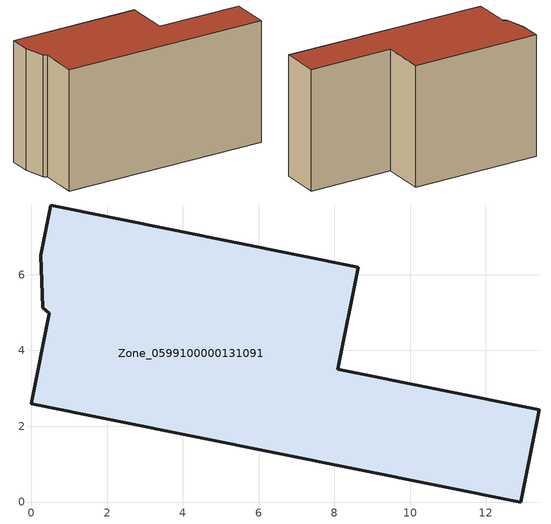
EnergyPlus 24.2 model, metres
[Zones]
Zone_0599100000131091
 floor ground (C_G): 0.47,4.98 0.3,5.13 0.24,6.51 0.51,7.84 8.63,6.2 8.09,3.51 13.41,2.44 12.92,0 0,2.59 z0
 wall outside (C_F): 0,2.59 12.92,0 13.41,2.44 8.09,3.51 8.63,6.2 0.51,7.84 0.24,6.51 0.3,5.13 0.47,4.98 0,2.59 z0:7.72
 roof outside (C_R): 0.3,5.13 0.47,4.98 0,2.59 12.92,0 13.41,2.44 8.09,3.51 8.63,6.2 0.51,7.84 0.24,6.51 z7.72
[BUILDING]
Pand.0599100000131091: North Axis=0; Terrain=City; Loads Convergence Tolerance Value=0.04; Temperature Convergence Tolerance Value=0.4; Solar Distribution=FullExterior; Maximum Number of Warmup Days=25; Minimum Number of Warmup Days=1
[Site:Location]
Rotterdam.The.Hague.AP_ZH_NLD Design_Conditions: Latitude=51.96; Longitude=4.45; Time Zone=1; Elevation=-4.5
[SITE:GROUNDTEMPERATURE:BUILDINGSURFACE]
18, 18, 18, 18, 18, 18, 18, 18, 18, 18, 18, 18
[MATERIAL] Thermal Absorptance=0.9; Solar Absorptance=0.7; Visible Absorptance=0.7
Name | Roughness | Thickness | Conductivity | Density | Specific Heat
G.TI.1946 | MediumSmooth | 0.15 | 1 | 540 | 1210
F.TI.1946 | Rough | 0.3 | 0.857143 | 1920 | 840
R.TI.1946 | MediumRough | 0.2 | 0.1 | 1500 | 1000
[CONSTRUCTION]
C_G: G.TI.1946
C_F: F.TI.1946
C_R: R.TI.1946
[ZONE]
Zone_0599100000131091: Type=1; Multiplier=1; Ceiling Height=Autocalculate; Volume=Autocalculate; Floor Area=autocalculate; Part of Total Floor Area=Yes
[ZONEINFILTRATION:DESIGNFLOWRATE]
Infil_Zone_0599100000131091: Zone or ZoneList or Space or SpaceList=Zone_0599100000131091; Schedule=AlwaysOn; Design Flow Rate Calculation Method=Flow/Area; Flow Rate per Floor Area=0.003; Constant Term Coefficient=1; Temperature Term Coefficient=0; Velocity Term Coefficient=0; Velocity Squared Term Coefficient=0
[HVACTEMPLATE:ZONE:IDEALLOADSAIRSYSTEM]
Zone_0599100000131091: Maximum Heating Supply Air Temperature=50; Minimum Cooling Supply Air Temperature=13; Maximum Heating Supply Air Humidity Ratio=0.0156; Minimum Cooling Supply Air Humidity Ratio=0.0077; Heating Limit=NoLimit; Cooling Limit=NoLimit; Dehumidification Control Type=ConstantSensibleHeatRatio; Cooling Sensible Heat Ratio=0.7; Dehumidification Setpoint=60; Humidification Control Type=None; Humidification Setpoint=30; Outdoor Air Method=None; Outdoor Air Flow Rate per Person=0.00944; Outdoor Air Flow Rate per Zone Floor Area=0; Outdoor Air Flow Rate per Zone=0; Demand Controlled Ventilation Type=None; Outdoor Air Economizer Type=NoEconomizer; Heat Recovery Type=None; Sensible Heat Recovery Effectiveness=0.7; Latent Heat Recovery Effectiveness=0.65
[ZONECONTROL:THERMOSTAT]
ThermostatControl_Zone_0599100000131091: Zone or ZoneList=Zone_0599100000131091; Control Type Schedule=DualSetpointControlType; Control 1=Thermostat_Zone_0599100000131091; Temperature Difference Between Cutout And Setpoint=0
[THERMOSTATSETPOINT:DUALSETPOINT]
Thermostat_Zone_0599100000131091: Heating Setpoint Temperature Schedule=HeatingSetpoint_Zone_0599100000131091; Cooling Setpoint Temperature Schedule=CoolingSetpoint_Zone_0599100000131091
[SCHEDULE:COMPACT]
HeatingSetpoint_Zone_0599100000131091: Through: 12/31, For: AllDays, Until: 24:00, 21
CoolingSetpoint_Zone_0599100000131091: Through: 12/31, For: AllDays, Until: 24:00, 24
DualSetpointControlType: Through: 12/31, For: AllDays, Until: 24:00, 4
AlwaysOn: Through: 12/31, For: AllDays, Until: 24:00, 1
